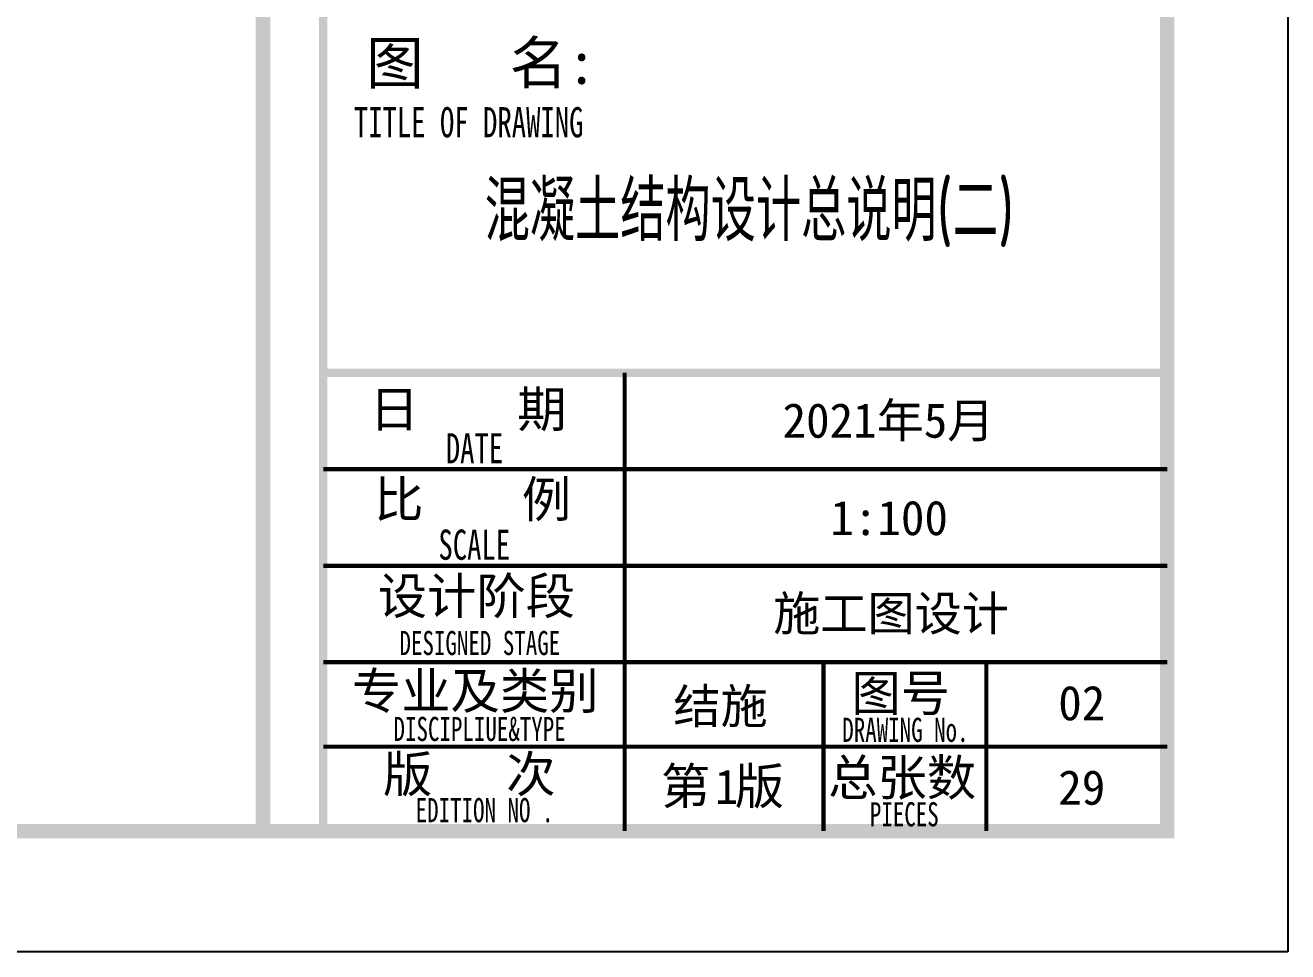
# Model space of a CAD drawing. Extents: x 393367 to 3005760, y 4998 to 826018.
# Drawn here: x 2120824 to 2131296, y 458562 to 466244 of the extents above; entities that cross this region are included whole.
import ezdxf
from ezdxf.enums import TextEntityAlignment as Align

# ---------------------------------------------------------------- set-up
doc = ezdxf.new("R2010")
doc.units = 0
doc.header["$LTSCALE"] = 1000
for name, color, linetype in [('C-SHET-TTLB', 11, 'CONTINUOUS'), ('S-DETLCW-DIM', 151, 'CONTINUOUS'), ('图框', 7, 'CONTINUOUS'), ('图签文字', 4, 'CONTINUOUS')]:
    doc.layers.add(name, color=color, linetype=linetype)
doc.layers.add('yichutu', color=7, linetype='CONTINUOUS', true_color=0xffffff, plot=False)
doc.layers.add('图签', color=147, linetype='CONTINUOUS', lineweight=18)
doc.styles.add('TSSD_Rein', font='Tssdeng.shx', dxfattribs={"width": 0.7, "bigfont": 'hztxt.shx'})
doc.styles.add('宋体', font='', dxfattribs={"height": 50})
doc.styles.add('建筑图签-1', font='simhei.ttf', dxfattribs={"width": 0.7})
doc.styles.get('宋体').set_extended_font_data('SimSun')

# ---------------------------------------------------------------- blocks, each defined once
blk = doc.blocks.new('yct-1051-594-105100-59400-100-1002')
at = {"layer": 'yichutu', "color": 7, "true_color": 0xffffff}
blk.add_lwpolyline([(0, 0), (0, 59400), (105100, 59400), (105100, 0)], close=True, dxfattribs=at)

msp = doc.modelspace()

# ---------------------------------------------------------------- linework, layer by layer
at = {"layer": 'C-SHET-TTLB'}
msp.add_lwpolyline([(2131295.72511, 517962.12225), (2131295.72511, 458562.12225), (2026195.72511, 458562.12225), (2026195.72511, 517962.12225)], close=True, dxfattribs=at)
at = {"layer": 'C-SHET-TTLB', "const_width": 120}
for points in [[(2028035.72511, 516962.12225), (2122795.72511, 516962.12225), (2122795.72511, 459562.12225), (2028035.72511, 459562.12225)], [(2028035.72511, 516962.12225), (2130295.72511, 516962.12225), (2130295.72511, 459562.12225), (2028035.72511, 459562.12225)]]:
    msp.add_lwpolyline(points, close=True, dxfattribs=at)
at = {"layer": 'C-SHET-TTLB'}
msp.add_lwpolyline([(2122795.72511, 516962.12225, 120, 120, 0), (2122795.72511, 459562.12225, 90, 90, 0)], format="xyseb", dxfattribs=at)
at = {"layer": '图框'}
for points, const_width in [([(2123295.72511, 459562.12225), (2123295.72511, 516962.12225)], 70), ([(2123295.72511, 463362.45482), (2130295.72511, 463362.45482)], 70), ([(2125795.72511, 460962.45482), (2125795.72511, 463362.45482)], 35), ([(2123295.72511, 462562.45482), (2130295.72511, 462562.45482)], 35), ([(2123295.72511, 461762.45482), (2130295.72511, 461762.45482)], 35), ([(2123295.72511, 460962.45482), (2130295.72511, 460962.45482)], 35), ([(2123295.72511, 460962.45482), (2129795.72511, 460962.45482)], 35), ([(2125795.72511, 459562.45482), (2125795.72511, 460962.45482)], 35), ([(2127445.72511, 459562.45482), (2127445.72511, 460962.45482)], 35), ([(2127445.72511, 459562.45482), (2127445.72511, 460962.45482)], 35), ([(2127445.72511, 459562.45482), (2127445.72511, 460962.45482)], 35), ([(2128795.72511, 459562.12225), (2128795.72511, 460962.12225)], 35), ([(2123295.72511, 460262.45482), (2127445.72511, 460262.45482)], 35), ([(2127445.72511, 460262.12225), (2130295.72511, 460262.12225)], 35)]:
    msp.add_lwpolyline(points, dxfattribs=dict(at, const_width=const_width))

# ---------------------------------------------------------------- block references
at = {"layer": 'yichutu'}
msp.add_blockref('yct-1051-594-105100-59400-100-1002', (2026195.72511, 458562.12225), dxfattribs=at)

# ---------------------------------------------------------------- texts
at = {"layer": 'S-DETLCW-DIM', "color": 1, "style": 'TSSD_Rein', "width": 0.75}
msp.add_text('混凝土结构设计总说明(二)', height=500, dxfattribs=at).set_placement((2126830.34311, 464954.12543), align=Align.TOP_CENTER)
at = {"layer": '图签', "color": 154, "style": '宋体'}
for s, p in [('2021年5月', (2127105.69447, 462823.85633)), ('施工图设计', (2127028.057, 461223.85633)), ('结施', (2126199.97283, 460454.92919)), ('29', (2129392.28967, 459781.17112))]:
    msp.add_text(s, height=286.68099, dxfattribs=at).set_placement(p)
at = {"layer": '图签', "color": 1, "style": '宋体'}
for s, p in [('1:100', (2127502.13234, 462016.20661)), ('02', (2129392.28967, 460481.17112)), ('1', (2126544.00015, 459787.21554))]:
    msp.add_text(s, height=286.68099, dxfattribs=at).set_placement(p)
at = {"layer": '图签文字', "color": 7, "style": '建筑图签-1'}
for s, height, p in [('图   名:', 350, (2123651.01679, 465757.28621)), ('日    期', 300, (2123679.598, 462910.92786)), ('比    例', 300, (2123717.96903, 462163.72038)), ('设计阶段', 300, (2123747.61572, 461361.82349)), ('专业及类别', 300, (2123533.71414, 460575.24406)), ('图号', 300, (2127676.57846, 460556.50672)), ('版   次 ', 300, (2123791.74104, 459885.10125)), ('第 版', 300, (2126096.50402, 459785.49856)), ('总张数', 300, (2127483.52242, 459856.50672))]:
    msp.add_text(s, height=height, dxfattribs=at).set_placement(p)
at = {"layer": '图签文字', "style": '建筑图签-1', "width": 0.7}
for s, height, p in [('TITLE OF DRAWING', 250, (2123549.73869, 465314.6418)), ('DATE', 250, (2124312.20206, 462611.31157)), ('SCALE', 250, (2124250.92503, 461812.07633)), ('DESIGNED STAGE', 200, (2123928.34204, 461021.97322)), ('DISCIPLIUE&TYPE', 200, (2123878.59034, 460309.26793)), ('DRAWING No.', 200, (2127600.76524, 460302.02292)), ('EDITION NO .', 200, (2124062.2233, 459636.27185)), ('PIECES', 200, (2127829.49649, 459602.02292))]:
    msp.add_text(s, height=height, dxfattribs=at).set_placement(p)

doc.saveas('drawing.dxf')
